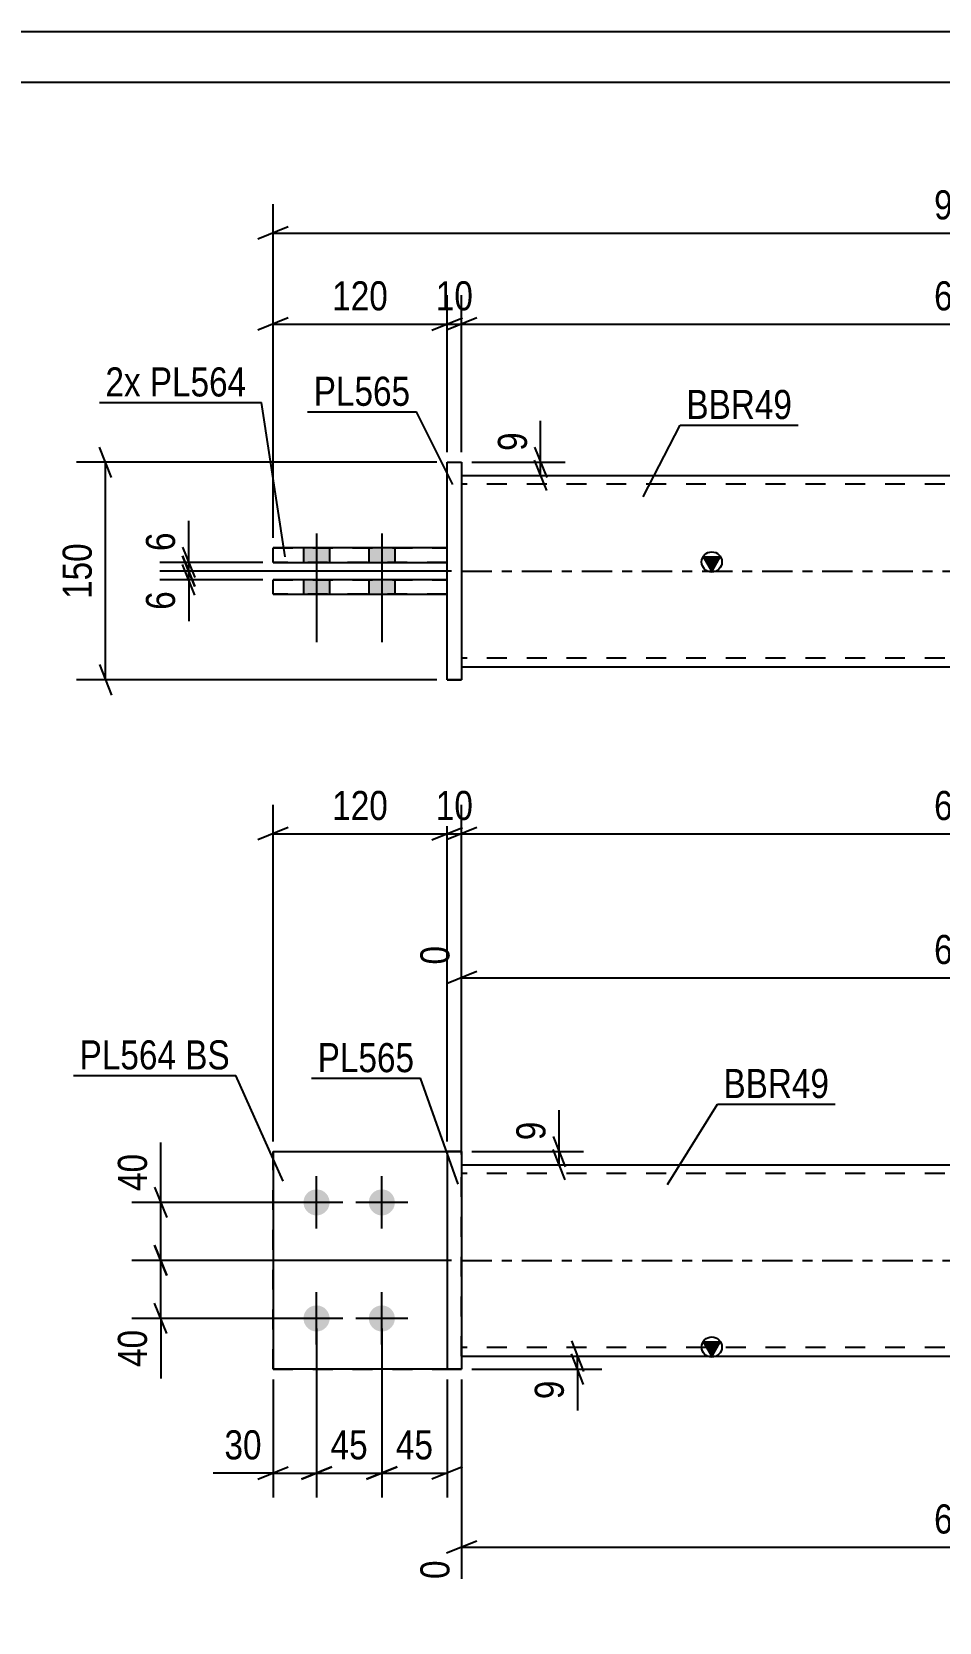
# Model space of a CAD drawing. Header units: millimetres. Extents: x 0 to 420, y 0 to 297.
# Drawn here: x 92.8 to 182.1, y 140.4 to 297 of the extents above; entities that cross this region are included whole.
import ezdxf

# ---------------------------------------------------------------- set-up
doc = ezdxf.new("R2010")
doc.units = ezdxf.units.MM
doc.linetypes.add('DXK_LINE_DOT2', pattern=[3.9198, 1.9599, -1.9599])
doc.linetypes.add('DXK_LINE_DOT3', pattern=[5.9187, 2.979, -0.9799, 0.9799, -0.9799])
doc.styles.add('Arial Narrow', font='ARIALN.TTF', dxfattribs={"height": 0.2})

# ---------------------------------------------------------------- blocks, each defined once
blk = doc.blocks.new('Unknown-585637137-1129')
at = {"color": 5, "linetype": 'Continuous'}
for p, q in [((420, 297), (0, 297)), ((415, 292), (5, 292))]:
    blk.add_line(p, q, dxfattribs=at)
blk = doc.blocks.new('Part-585637137-1828 - 1822')
at = {"linetype": 'Continuous'}
blk.add_hatch(color=2, dxfattribs=at).paths.add_polyline_path([(159.73, 166.58), (158.93, 167.98), (160.53, 167.98)])
at = {"color": 2, "linetype": 'Continuous'}
for p, q in [((135.1, 185.44), (233.63, 185.44)), ((159.73, 166.58), (158.93, 167.98)), ((158.93, 167.98), (160.53, 167.98)), ((160.53, 167.98), (159.73, 166.58)), ((135.1, 166.58), (233.63, 166.58))]:
    blk.add_line(p, q, dxfattribs=at)
at = {"color": 7, "linetype": 'DXK_LINE_DOT2'}
for p, q in [((135.1, 166.58), (135.1, 185.44)), ((233.63, 166.58), (233.63, 185.44)), ((233.63, 184.58), (135.1, 184.58)), ((233.63, 167.44), (135.1, 167.44))]:
    blk.add_line(p, q, dxfattribs=at)
at = {"color": 7, "linetype": 'DXK_LINE_DOT3'}
blk.add_line((135.1, 176.01), (233.63, 176.01), dxfattribs=at)
at = {"color": 2, "linetype": 'Continuous'}
blk.add_circle((159.73, 167.48), 1, dxfattribs=at)
blk = doc.blocks.new('Part-585637137-1841 - 1822')
at = {"color": 2, "linetype": 'Continuous'}
for p, q in [((135.1, 186.73), (133.67, 186.73)), ((133.67, 186.73), (133.67, 165.3)), ((135.1, 186.73), (135.1, 186.73)), ((135.1, 186.73), (135.1, 165.3)), ((133.67, 165.3), (135.1, 165.3))]:
    blk.add_line(p, q, dxfattribs=at)
at = {"color": 7, "linetype": 'DXK_LINE_DOT2'}
for p, q in [((133.67, 186.73), (135.1, 186.73)), ((135.1, 165.3), (133.67, 165.3))]:
    blk.add_line(p, q, dxfattribs=at)
blk = doc.blocks.new('Bolt-585637137-1835 - 1822')
at = {"linetype": 'Continuous'}
for points in [[(120.82, 180.44), (120.55, 180.47), (120.29, 180.55), (120.06, 180.69), (119.86, 180.87), (119.7, 181.08), (119.59, 181.33), (119.54, 181.59), (119.54, 181.86), (119.59, 182.12), (119.7, 182.37), (119.86, 182.59), (120.06, 182.77), (120.29, 182.9), (120.55, 182.98), (120.82, 183.01), (121.08, 182.98), (121.34, 182.9), (121.57, 182.77), (121.77, 182.59), (121.93, 182.37), (122.04, 182.12), (122.1, 181.86), (122.1, 181.59), (122.04, 181.33), (121.93, 181.08), (121.77, 180.87), (121.57, 180.69), (121.34, 180.55), (121.08, 180.47)], [(127.25, 180.44), (126.98, 180.47), (126.72, 180.55), (126.49, 180.69), (126.29, 180.87), (126.13, 181.08), (126.02, 181.33), (125.97, 181.59), (125.97, 181.86), (126.02, 182.12), (126.13, 182.37), (126.29, 182.59), (126.49, 182.77), (126.72, 182.9), (126.98, 182.98), (127.25, 183.01), (127.51, 182.98), (127.77, 182.9), (128, 182.77), (128.2, 182.59), (128.36, 182.37), (128.47, 182.12), (128.52, 181.86), (128.52, 181.59), (128.47, 181.33), (128.36, 181.08), (128.2, 180.87), (128, 180.69), (127.77, 180.55), (127.51, 180.47)], [(120.82, 169.01), (120.55, 169.04), (120.29, 169.12), (120.06, 169.26), (119.86, 169.44), (119.7, 169.66), (119.59, 169.9), (119.54, 170.16), (119.54, 170.43), (119.59, 170.7), (119.7, 170.94), (119.86, 171.16), (120.06, 171.34), (120.29, 171.47), (120.55, 171.56), (120.82, 171.58), (121.08, 171.56), (121.34, 171.47), (121.57, 171.34), (121.77, 171.16), (121.93, 170.94), (122.04, 170.7), (122.1, 170.43), (122.1, 170.16), (122.04, 169.9), (121.93, 169.66), (121.77, 169.44), (121.57, 169.26), (121.34, 169.12), (121.08, 169.04)], [(127.25, 169.01), (126.98, 169.04), (126.72, 169.12), (126.49, 169.26), (126.29, 169.44), (126.13, 169.66), (126.02, 169.9), (125.97, 170.16), (125.97, 170.43), (126.02, 170.7), (126.13, 170.94), (126.29, 171.16), (126.49, 171.34), (126.72, 171.47), (126.98, 171.56), (127.25, 171.58), (127.51, 171.56), (127.77, 171.47), (128, 171.34), (128.2, 171.16), (128.36, 170.94), (128.47, 170.7), (128.52, 170.43), (128.52, 170.16), (128.47, 169.9), (128.36, 169.66), (128.2, 169.44), (128, 169.26), (127.77, 169.12), (127.51, 169.04)]]:
    blk.add_hatch(color=1, dxfattribs=at).paths.add_polyline_path(points)
at = {"color": 1, "linetype": 'Continuous'}
for p, q in [((120.82, 179.16), (120.82, 184.3)), ((127.25, 179.16), (127.25, 184.3)), ((123.39, 181.73), (118.25, 181.73)), ((129.82, 181.73), (124.67, 181.73)), ((120.82, 167.73), (120.82, 172.87)), ((127.25, 167.73), (127.25, 172.87)), ((123.39, 170.3), (118.25, 170.3)), ((129.82, 170.3), (124.67, 170.3))]:
    blk.add_line(p, q, dxfattribs=at)
blk = doc.blocks.new('Part-585637137-1846 - 1822')
at = {"color": 7, "linetype": 'DXK_LINE_DOT2'}
for p, q in [((116.53, 186.73), (133.67, 186.73)), ((116.53, 186.73), (133.67, 186.73)), ((116.53, 165.3), (116.53, 186.73)), ((133.67, 186.73), (133.67, 186.73)), ((133.67, 186.73), (133.67, 165.3)), ((116.53, 165.3), (133.67, 165.3)), ((133.67, 165.3), (116.53, 165.3)), ((116.53, 165.3), (116.53, 165.3))]:
    blk.add_line(p, q, dxfattribs=at)
blk = doc.blocks.new('Part-585637137-1851 - 1822')
at = {"color": 2, "linetype": 'Continuous'}
for p, q in [((116.53, 186.73), (133.67, 186.73)), ((116.53, 186.73), (116.53, 165.3)), ((133.67, 165.3), (116.53, 165.3)), ((116.53, 165.3), (116.53, 165.3))]:
    blk.add_line(p, q, dxfattribs=at)
at = {"color": 7, "linetype": 'DXK_LINE_DOT2'}
for p, q in [((116.53, 186.73), (133.67, 186.73)), ((133.67, 186.73), (133.67, 186.73)), ((133.67, 186.73), (133.67, 165.3)), ((116.53, 165.3), (133.67, 165.3)), ((116.53, 165.3), (116.53, 165.3))]:
    blk.add_line(p, q, dxfattribs=at)
blk = doc.blocks.new('Part-585637137-2172 - 2166')
at = {"color": 2, "linetype": 'Continuous'}
for p, q in [((133.67, 243.03), (116.53, 243.03)), ((116.53, 241.61), (116.53, 243.03)), ((133.67, 241.61), (133.67, 243.03)), ((116.53, 241.61), (133.67, 241.61)), ((116.53, 241.61), (116.53, 241.61))]:
    blk.add_line(p, q, dxfattribs=at)
at = {"color": 7, "linetype": 'DXK_LINE_DOT2'}
for p, q in [((116.53, 243.03), (133.67, 243.03)), ((133.67, 241.61), (116.53, 241.61))]:
    blk.add_line(p, q, dxfattribs=at)
blk = doc.blocks.new('Part-585637137-2187 - 2166')
at = {"linetype": 'Continuous'}
blk.add_hatch(color=2, dxfattribs=at).paths.add_polyline_path([(159.73, 243.89), (158.93, 245.29), (160.53, 245.29)])
at = {"color": 2, "linetype": 'Continuous'}
for p, q in [((135.1, 253.32), (233.63, 253.32)), ((159.73, 243.89), (158.93, 245.29)), ((158.93, 245.29), (160.53, 245.29)), ((160.53, 245.29), (159.73, 243.89)), ((135.1, 234.46), (233.63, 234.46))]:
    blk.add_line(p, q, dxfattribs=at)
at = {"color": 7, "linetype": 'DXK_LINE_DOT2'}
for p, q in [((135.1, 253.32), (135.1, 234.46)), ((233.63, 252.46), (135.1, 252.46)), ((233.63, 234.46), (233.63, 253.32)), ((233.63, 235.32), (135.1, 235.32))]:
    blk.add_line(p, q, dxfattribs=at)
at = {"color": 7, "linetype": 'DXK_LINE_DOT3'}
blk.add_line((135.1, 243.89), (233.63, 243.89), dxfattribs=at)
at = {"color": 2, "linetype": 'Continuous'}
blk.add_circle((159.73, 244.79), 1, dxfattribs=at)
blk = doc.blocks.new('Part-585637137-2202 - 2166')
at = {"color": 2, "linetype": 'Continuous'}
for p, q in [((133.67, 246.18), (116.53, 246.18)), ((116.53, 244.75), (116.53, 246.18)), ((133.67, 244.75), (133.67, 246.18)), ((116.53, 244.75), (133.67, 244.75)), ((116.53, 244.75), (116.53, 244.75))]:
    blk.add_line(p, q, dxfattribs=at)
at = {"color": 7, "linetype": 'DXK_LINE_DOT2'}
for p, q in [((116.53, 246.18), (133.67, 246.18)), ((133.67, 244.75), (116.53, 244.75))]:
    blk.add_line(p, q, dxfattribs=at)
blk = doc.blocks.new('Part-585637137-2207 - 2166')
at = {"color": 2, "linetype": 'Continuous'}
for p, q in [((133.67, 254.61), (135.1, 254.61)), ((133.67, 233.18), (133.67, 254.61)), ((135.1, 254.61), (135.1, 254.61)), ((135.1, 254.61), (135.1, 233.18)), ((135.1, 233.18), (133.67, 233.18)), ((133.67, 233.18), (133.67, 233.18))]:
    blk.add_line(p, q, dxfattribs=at)
at = {"color": 7, "linetype": 'DXK_LINE_DOT2'}
for p, q in [((133.67, 254.61), (135.1, 254.61)), ((133.67, 233.18), (135.1, 233.18)), ((133.67, 233.18), (133.67, 233.18))]:
    blk.add_line(p, q, dxfattribs=at)
blk = doc.blocks.new('Bolt-585637137-2208 - 2166')
at = {"linetype": 'Continuous'}
for points in [[(119.53, 244.75), (122.1, 244.75), (122.1, 246.18), (119.53, 246.18)], [(119.53, 244.75), (122.1, 244.75), (122.1, 246.18), (119.53, 246.18)], [(125.96, 244.75), (128.53, 244.75), (128.53, 246.18), (125.96, 246.18)], [(125.96, 244.75), (128.53, 244.75), (128.53, 246.18), (125.96, 246.18)], [(119.53, 241.61), (122.1, 241.61), (122.1, 243.03), (119.53, 243.03)], [(119.53, 241.61), (122.1, 241.61), (122.1, 243.03), (119.53, 243.03)], [(125.96, 241.61), (128.53, 241.61), (128.53, 243.03), (125.96, 243.03)], [(125.96, 241.61), (128.53, 241.61), (128.53, 243.03), (125.96, 243.03)]]:
    blk.add_hatch(color=1, dxfattribs=at).paths.add_polyline_path(points)
at = {"color": 1, "linetype": 'Continuous'}
for p, q in [((120.82, 247.61), (120.82, 236.89)), ((120.82, 247.61), (120.82, 236.89)), ((127.25, 247.61), (127.25, 236.89)), ((127.25, 247.61), (127.25, 236.89)), ((119.53, 246.18), (119.53, 244.75)), ((119.53, 246.18), (119.53, 244.75)), ((122.1, 246.18), (122.1, 244.75)), ((122.1, 246.18), (122.1, 244.75)), ((125.96, 246.18), (125.96, 244.75)), ((125.96, 246.18), (125.96, 244.75)), ((128.53, 246.18), (128.53, 244.75)), ((128.53, 246.18), (128.53, 244.75)), ((119.53, 243.03), (119.53, 241.61)), ((119.53, 243.03), (119.53, 241.61)), ((122.1, 243.03), (122.1, 241.61)), ((122.1, 243.03), (122.1, 241.61)), ((125.96, 243.03), (125.96, 241.61)), ((125.96, 243.03), (125.96, 241.61)), ((128.53, 243.03), (128.53, 241.61)), ((128.53, 243.03), (128.53, 241.61))]:
    blk.add_line(p, q, dxfattribs=at)
blk = doc.blocks.new('StraightDimension-585637137-1898 - 1822')
at = {"color": 7, "linetype": 'Continuous'}
for p, q in [((120.82, 169.3), (120.82, 152.67)), ((127.25, 169.3), (127.25, 152.67)), ((119.32, 154.47), (122.32, 155.67)), ((120.82, 155.07), (127.25, 155.07)), ((128.75, 155.67), (125.75, 154.47))]:
    blk.add_line(p, q, dxfattribs=at)
at = {"color": 0}
blk.add_wipeout([(126.46, 155.82), (126.46, 160.02), (121.6, 160.02), (121.6, 155.82)], dxfattribs=at)
at = {"color": 3, "style": 'Arial Narrow'}
blk.add_text('45', height=2.863, dxfattribs=at).set_placement((122.2, 156.42))
blk = doc.blocks.new('StraightDimension-585637137-2478 - 1822')
at = {"color": 7, "linetype": 'Continuous'}
for p, q in [((233.63, 187.73), (233.63, 210.64)), ((135.1, 186.44), (135.1, 206.98)), ((136.6, 204.45), (133.6, 203.25)), ((135.1, 203.85), (233.63, 203.85)), ((232.13, 203.25), (235.13, 204.45))]:
    blk.add_line(p, q, dxfattribs=at)
at = {"color": 0, "linetype": 'Continuous'}
for points in [[(233.03, 211.24), (228.83, 211.24), (228.83, 204.55), (233.03, 204.55)], [(134.5, 207.58), (130.3, 207.58), (130.3, 204.55), (134.5, 204.55)]]:
    blk.add_wipeout(points, dxfattribs=at)
at = {"color": 0}
blk.add_wipeout([(187.71, 204.6), (187.71, 208.8), (181.02, 208.8), (181.02, 204.6)], dxfattribs=at)
at = {"color": 3, "linetype": 'Continuous', "style": 'Arial Narrow'}
for s, height, p in [('690', 2.863, (232.43, 205.15)), ('0', 2.86, (133.9, 205.15))]:
    blk.add_text(s, height=height, rotation=90.0002, dxfattribs=at).set_placement(p)
at = {"color": 3, "style": 'Arial Narrow'}
blk.add_text('690', height=2.863, dxfattribs=at).set_placement((181.62, 205.2))
blk = doc.blocks.new('StraightDimension-585637137-1905 - 1822')
at = {"color": 7, "linetype": 'Continuous'}
for p, q in [((120.82, 169.3), (120.82, 152.67)), ((116.53, 164.3), (116.53, 152.67)), ((115.03, 154.47), (118.03, 155.67)), ((116.53, 155.07), (120.82, 155.07)), ((122.32, 155.67), (119.32, 154.47))]:
    blk.add_line(p, q, dxfattribs=at)
at = {"color": 0}
blk.add_wipeout([(116.01, 155.82), (116.01, 160.02), (111.15, 160.02), (111.15, 155.82)], dxfattribs=at)
at = {"color": 7, "linetype": 'Continuous'}
blk.add_line((116.53, 155.07), (110.63, 155.07), dxfattribs=at)
blk.add_line((116.53, 155.07), (110.63, 155.07), dxfattribs=at)
at = {"color": 3, "style": 'Arial Narrow'}
blk.add_text('30', height=2.863, dxfattribs=at).set_placement((111.75, 156.42))
blk = doc.blocks.new('StraightDimension-585637137-1960 - 1822')
at = {"color": 7, "linetype": 'Continuous'}
for p, q in [((119.82, 181.73), (102.62, 181.73)), ((104.87, 183.23), (106.07, 180.23)), ((105.47, 176.01), (105.47, 181.73)), ((106.07, 174.51), (104.87, 177.51)), ((134.1, 176.01), (102.62, 176.01))]:
    blk.add_line(p, q, dxfattribs=at)
at = {"color": 0}
blk.add_wipeout([(104.72, 187.11), (100.52, 187.11), (100.52, 182.25), (104.72, 182.25)], dxfattribs=at)
at = {"color": 7, "linetype": 'Continuous'}
blk.add_line((105.47, 181.73), (105.47, 187.63), dxfattribs=at)
blk.add_line((105.47, 181.73), (105.47, 187.63), dxfattribs=at)
at = {"color": 3, "style": 'Arial Narrow'}
blk.add_text('40', height=2.863, rotation=90.0002, dxfattribs=at).set_placement((104.12, 182.85))
blk = doc.blocks.new('StraightDimension-585637137-1885 - 1822')
at = {"color": 7, "linetype": 'Continuous'}
for p, q in [((127.25, 169.3), (127.25, 152.67)), ((133.67, 164.3), (133.67, 152.67)), ((125.75, 154.47), (128.75, 155.67)), ((127.25, 155.07), (133.67, 155.07)), ((135.17, 155.67), (132.17, 154.47))]:
    blk.add_line(p, q, dxfattribs=at)
at = {"color": 0}
blk.add_wipeout([(132.89, 155.82), (132.89, 160.02), (128.03, 160.02), (128.03, 155.82)], dxfattribs=at)
at = {"color": 3, "style": 'Arial Narrow'}
blk.add_text('45', height=2.863, dxfattribs=at).set_placement((128.63, 156.42))
blk = doc.blocks.new('StraightDimension-585637137-1927 - 1822')
at = {"color": 7, "linetype": 'Continuous'}
for p, q in [((145.91, 168.08), (147.11, 165.08)), ((136.1, 166.58), (148.91, 166.58)), ((147.11, 163.8), (145.91, 166.8)), ((146.51, 165.3), (146.51, 166.58)), ((136.1, 165.3), (148.91, 165.3))]:
    blk.add_line(p, q, dxfattribs=at)
at = {"color": 0}
blk.add_wipeout([(145.76, 164.77), (141.56, 164.77), (141.56, 161.75), (145.76, 161.75)], dxfattribs=at)
at = {"color": 7, "linetype": 'Continuous'}
blk.add_line((146.51, 165.3), (146.51, 161.22), dxfattribs=at)
blk.add_line((146.51, 165.3), (146.51, 161.22), dxfattribs=at)
at = {"color": 3, "style": 'Arial Narrow'}
blk.add_text('9', height=2.86, rotation=90.0002, dxfattribs=at).set_placement((145.16, 162.35))
blk = doc.blocks.new('StraightDimension-585637137-1936 - 1822')
at = {"color": 7, "linetype": 'Continuous'}
for p, q in [((144.1, 188.23), (145.3, 185.23)), ((136.1, 186.73), (147.1, 186.73)), ((145.3, 183.94), (144.1, 186.94)), ((144.7, 185.44), (144.7, 186.73)), ((136.1, 185.44), (147.1, 185.44))]:
    blk.add_line(p, q, dxfattribs=at)
at = {"color": 0}
blk.add_wipeout([(143.95, 190.28), (139.75, 190.28), (139.75, 187.25), (143.95, 187.25)], dxfattribs=at)
at = {"color": 7, "linetype": 'Continuous'}
blk.add_line((144.7, 186.73), (144.7, 190.81), dxfattribs=at)
blk.add_line((144.7, 186.73), (144.7, 190.81), dxfattribs=at)
at = {"color": 3, "style": 'Arial Narrow'}
blk.add_text('9', height=2.86, rotation=90.0002, dxfattribs=at).set_placement((143.35, 187.85))
blk = doc.blocks.new('StraightDimension-585637137-1945 - 1822')
at = {"color": 7, "linetype": 'Continuous'}
for p, q in [((104.87, 177.51), (106.07, 174.51)), ((134.1, 176.01), (102.62, 176.01)), ((105.47, 170.3), (105.47, 176.01)), ((106.07, 168.8), (104.87, 171.8)), ((119.82, 170.3), (102.62, 170.3))]:
    blk.add_line(p, q, dxfattribs=at)
at = {"color": 0}
blk.add_wipeout([(104.72, 169.77), (100.52, 169.77), (100.52, 164.92), (104.72, 164.92)], dxfattribs=at)
at = {"color": 7, "linetype": 'Continuous'}
blk.add_line((105.47, 170.3), (105.47, 164.39), dxfattribs=at)
blk.add_line((105.47, 170.3), (105.47, 164.39), dxfattribs=at)
at = {"color": 3, "style": 'Arial Narrow'}
blk.add_text('40', height=2.863, rotation=90.0002, dxfattribs=at).set_placement((104.12, 165.52))
blk = doc.blocks.new('StraightDimension-585637137-2064 - 1822')
at = {"color": 7, "linetype": 'Continuous'}
for p, q in [((116.53, 187.73), (116.53, 220.88)), ((133.67, 187.73), (133.67, 220.88)), ((118.03, 218.63), (115.03, 217.43)), ((116.53, 218.03), (133.67, 218.03)), ((132.17, 217.43), (135.17, 218.63))]:
    blk.add_line(p, q, dxfattribs=at)
at = {"color": 0}
blk.add_wipeout([(128.45, 218.78), (128.45, 222.98), (121.76, 222.98), (121.76, 218.78)], dxfattribs=at)
at = {"color": 3, "style": 'Arial Narrow'}
blk.add_text('120', height=2.863, dxfattribs=at).set_placement((122.36, 219.38))
blk = doc.blocks.new('StraightDimension-585637137-2086 - 1822')
at = {"color": 7, "linetype": 'Continuous'}
for p, q in [((133.67, 187.73), (133.67, 220.88)), ((135.1, 187.73), (135.1, 220.88)), ((132.17, 217.43), (135.17, 218.63)), ((136.6, 218.63), (133.6, 217.43)), ((133.67, 218.03), (135.1, 218.03))]:
    blk.add_line(p, q, dxfattribs=at)
at = {"color": 0}
blk.add_wipeout([(136.82, 218.78), (136.82, 222.98), (131.96, 222.98), (131.96, 218.78)], dxfattribs=at)
at = {"color": 3, "style": 'Arial Narrow'}
blk.add_text('10', height=2.863, dxfattribs=at).set_placement((132.56, 219.38))
blk = doc.blocks.new('StraightDimension-585637137-2103 - 1822')
at = {"color": 7, "linetype": 'Continuous'}
for p, q in [((135.1, 187.73), (135.1, 220.88)), ((233.63, 187.73), (233.63, 220.88)), ((136.6, 218.63), (133.6, 217.43)), ((135.1, 218.03), (233.63, 218.03)), ((232.13, 217.43), (235.13, 218.63))]:
    blk.add_line(p, q, dxfattribs=at)
at = {"color": 0}
blk.add_wipeout([(187.71, 218.78), (187.71, 222.98), (181.02, 222.98), (181.02, 218.78)], dxfattribs=at)
at = {"color": 3, "style": 'Arial Narrow'}
blk.add_text('690', height=2.863, dxfattribs=at).set_placement((181.62, 219.38))
blk = doc.blocks.new('StraightDimension-585637137-2539 - 1822')
at = {"color": 7, "linetype": 'Continuous'}
for p, q in [((135.1, 164.3), (135.1, 144.64)), ((233.63, 164.3), (233.63, 140.98)), ((136.6, 148.37), (133.6, 147.17)), ((135.1, 147.77), (233.63, 147.77)), ((232.13, 147.17), (235.13, 148.37))]:
    blk.add_line(p, q, dxfattribs=at)
at = {"color": 0}
blk.add_wipeout([(187.71, 148.52), (187.71, 152.72), (181.02, 152.72), (181.02, 148.52)], dxfattribs=at)
at = {"color": 0, "linetype": 'Continuous'}
for points in [[(134.5, 147.07), (130.3, 147.07), (130.3, 144.04), (134.5, 144.04)], [(233.03, 147.07), (228.83, 147.07), (228.83, 140.38), (233.03, 140.38)]]:
    blk.add_wipeout(points, dxfattribs=at)
at = {"color": 3, "style": 'Arial Narrow'}
blk.add_text('690', height=2.863, dxfattribs=at).set_placement((181.62, 149.12))
at = {"color": 3, "linetype": 'Continuous', "style": 'Arial Narrow'}
for s, height, p in [('0', 2.86, (133.9, 144.64)), ('690', 2.863, (232.43, 140.98))]:
    blk.add_text(s, height=height, rotation=90.0002, dxfattribs=at).set_placement(p)
blk = doc.blocks.new('StraightDimension-585637137-2355 - 2166')
at = {"color": 7, "linetype": 'Continuous'}
for p, q in [((142.28, 256.11), (143.48, 253.11)), ((136.1, 254.61), (145.28, 254.61)), ((143.48, 251.82), (142.28, 254.82)), ((142.88, 253.32), (142.88, 254.61)), ((136.1, 253.32), (145.28, 253.32))]:
    blk.add_line(p, q, dxfattribs=at)
at = {"color": 0}
blk.add_wipeout([(142.13, 258.16), (137.93, 258.16), (137.93, 255.13), (142.13, 255.13)], dxfattribs=at)
at = {"color": 7, "linetype": 'Continuous'}
blk.add_line((142.88, 254.61), (142.88, 258.68), dxfattribs=at)
blk.add_line((142.88, 254.61), (142.88, 258.68), dxfattribs=at)
at = {"color": 3, "style": 'Arial Narrow'}
blk.add_text('9', height=2.86, rotation=90.0002, dxfattribs=at).set_placement((141.53, 255.73))
blk = doc.blocks.new('StraightDimension-585637137-2249 - 2166')
at = {"color": 7, "linetype": 'Continuous'}
for p, q in [((100.63, 253.11), (99.43, 256.11)), ((132.67, 254.61), (97.18, 254.61)), ((100.03, 233.18), (100.03, 254.61)), ((99.43, 234.68), (100.63, 231.68)), ((132.67, 233.18), (97.18, 233.18))]:
    blk.add_line(p, q, dxfattribs=at)
at = {"color": 0}
blk.add_wipeout([(99.28, 247.23), (95.08, 247.23), (95.08, 240.55), (99.28, 240.55)], dxfattribs=at)
at = {"color": 3, "style": 'Arial Narrow'}
blk.add_text('150', height=2.863, rotation=90.0002, dxfattribs=at).set_placement((98.68, 241.15))
blk = doc.blocks.new('StraightDimension-585637137-2216 - 2166')
at = {"color": 7, "linetype": 'Continuous'}
for p, q in [((107.63, 245.39), (108.83, 242.39)), ((108.83, 241.53), (107.63, 244.53)), ((134.1, 243.89), (105.38, 243.89)), ((115.53, 243.03), (105.38, 243.03)), ((108.23, 243.03), (108.23, 243.89))]:
    blk.add_line(p, q, dxfattribs=at)
at = {"color": 0}
blk.add_wipeout([(107.48, 242.51), (103.28, 242.51), (103.28, 239.48), (107.48, 239.48)], dxfattribs=at)
at = {"color": 7, "linetype": 'Continuous'}
blk.add_line((108.23, 243.03), (108.23, 238.96), dxfattribs=at)
blk.add_line((108.23, 243.03), (108.23, 238.96), dxfattribs=at)
at = {"color": 3, "style": 'Arial Narrow'}
blk.add_text('6', height=2.86, rotation=90.0002, dxfattribs=at).set_placement((106.88, 240.08))
blk = doc.blocks.new('StraightDimension-585637137-2232 - 2166')
at = {"color": 7, "linetype": 'Continuous'}
for p, q in [((107.63, 246.25), (108.83, 243.25)), ((115.53, 244.75), (105.38, 244.75)), ((108.83, 242.39), (107.63, 245.39)), ((108.23, 243.89), (108.23, 244.75)), ((134.1, 243.89), (105.38, 243.89))]:
    blk.add_line(p, q, dxfattribs=at)
at = {"color": 0}
blk.add_wipeout([(107.48, 248.3), (103.28, 248.3), (103.28, 245.27), (107.48, 245.27)], dxfattribs=at)
at = {"color": 7, "linetype": 'Continuous'}
blk.add_line((108.23, 244.75), (108.23, 248.83), dxfattribs=at)
blk.add_line((108.23, 244.75), (108.23, 248.83), dxfattribs=at)
at = {"color": 3, "style": 'Arial Narrow'}
blk.add_text('6', height=2.86, rotation=90.0002, dxfattribs=at).set_placement((106.88, 245.87))
blk = doc.blocks.new('StraightDimension-585637137-2263 - 2166')
at = {"color": 7, "linetype": 'Continuous'}
for p, q in [((116.53, 247.18), (116.53, 280.03)), ((252.2, 247.2), (252.2, 280.03)), ((118.03, 277.78), (115.03, 276.58)), ((250.7, 276.58), (253.7, 277.78)), ((116.53, 277.18), (252.2, 277.18))]:
    blk.add_line(p, q, dxfattribs=at)
at = {"color": 0}
blk.add_wipeout([(187.71, 277.93), (187.71, 282.13), (181.02, 282.13), (181.02, 277.93)], dxfattribs=at)
at = {"color": 3, "style": 'Arial Narrow'}
blk.add_text('950', height=2.863, dxfattribs=at).set_placement((181.62, 278.53))
blk = doc.blocks.new('StraightDimension-585637137-2274 - 2166')
at = {"color": 7, "linetype": 'Continuous'}
for p, q in [((133.67, 255.61), (133.67, 271.07)), ((135.1, 255.61), (135.1, 271.07)), ((132.17, 267.62), (135.17, 268.82)), ((136.6, 268.82), (133.6, 267.62)), ((133.67, 268.22), (135.1, 268.22))]:
    blk.add_line(p, q, dxfattribs=at)
at = {"color": 0}
blk.add_wipeout([(136.82, 268.97), (136.82, 273.17), (131.96, 273.17), (131.96, 268.97)], dxfattribs=at)
at = {"color": 3, "style": 'Arial Narrow'}
blk.add_text('10', height=2.863, dxfattribs=at).set_placement((132.56, 269.57))
blk = doc.blocks.new('StraightDimension-585637137-2284 - 2166')
at = {"color": 7, "linetype": 'Continuous'}
for p, q in [((116.53, 247.18), (116.53, 271.07)), ((133.67, 255.61), (133.67, 271.07)), ((118.03, 268.82), (115.03, 267.62)), ((116.53, 268.22), (133.67, 268.22)), ((132.17, 267.62), (135.17, 268.82))]:
    blk.add_line(p, q, dxfattribs=at)
at = {"color": 0}
blk.add_wipeout([(128.45, 268.97), (128.45, 273.17), (121.76, 273.17), (121.76, 268.97)], dxfattribs=at)
at = {"color": 3, "style": 'Arial Narrow'}
blk.add_text('120', height=2.863, dxfattribs=at).set_placement((122.36, 269.57))
blk = doc.blocks.new('StraightDimension-585637137-2294 - 2166')
at = {"color": 7, "linetype": 'Continuous'}
for p, q in [((135.1, 255.61), (135.1, 271.07)), ((233.63, 255.6), (233.63, 271.07)), ((136.6, 268.82), (133.6, 267.62)), ((135.1, 268.22), (233.63, 268.22)), ((232.13, 267.62), (235.13, 268.82))]:
    blk.add_line(p, q, dxfattribs=at)
at = {"color": 0}
blk.add_wipeout([(187.71, 268.97), (187.71, 273.17), (181.02, 273.17), (181.02, 268.97)], dxfattribs=at)
at = {"color": 3, "style": 'Arial Narrow'}
blk.add_text('690', height=2.863, dxfattribs=at).set_placement((181.62, 269.57))
blk = doc.blocks.new('Mark-585637137-1824 - 1822')
at = {"color": 0}
blk.add_wipeout([(171.29, 192), (171.29, 195), (160.88, 195), (160.88, 192)], dxfattribs=at)
blk.add_wipeout([(171.29, 192), (171.29, 195), (160.88, 195), (160.88, 192)], dxfattribs=at)
at = {"color": 30, "linetype": 'Continuous'}
for p, q in [((155.38, 183.5), (160.28, 191.4)), ((160.28, 191.4), (171.89, 191.4))]:
    blk.add_line(p, q, dxfattribs=at)
at = {"color": 3, "style": 'Arial Narrow'}
blk.add_text('BBR49', height=2.863, dxfattribs=at).set_placement((160.88, 192))
blk = doc.blocks.new('Mark-585637137-1837 - 1822')
at = {"color": 0}
blk.add_wipeout([(130.44, 194.55), (130.44, 197.55), (120.93, 197.55), (120.93, 194.55)], dxfattribs=at)
blk.add_wipeout([(130.44, 194.55), (130.44, 197.55), (120.93, 197.55), (120.93, 194.55)], dxfattribs=at)
at = {"color": 30, "linetype": 'Continuous'}
for p in [(120.33, 193.95), (134.75, 183.51)]:
    blk.add_line(p, (131.04, 193.95), dxfattribs=at)
at = {"color": 3, "style": 'Arial Narrow'}
blk.add_text('PL565', height=2.863, dxfattribs=at).set_placement((120.93, 194.55))
blk = doc.blocks.new('MarkSet-585637137-2157 - 1822')
at = {"color": 0}
for points in [[(106.99, 194.82), (106.99, 197.82), (97.49, 197.82), (97.49, 194.82)], [(112.28, 194.82), (112.28, 197.82), (107.89, 197.82), (107.89, 194.82)]]:
    blk.add_wipeout(points, dxfattribs=at)
for points in [[(106.99, 194.82), (106.99, 197.82), (97.49, 197.82), (97.49, 194.82)], [(112.28, 194.82), (112.28, 197.82), (107.89, 197.82), (107.89, 194.82)]]:
    blk.add_wipeout(points, dxfattribs=at)
at = {"color": 30, "linetype": 'Continuous'}
for p in [(96.89, 194.22), (117.54, 183.8)]:
    blk.add_line(p, (112.88, 194.22), dxfattribs=at)
at = {"color": 3, "style": 'Arial Narrow'}
for s, p in [('PL564', (97.49, 194.82)), ('BS', (107.89, 194.82))]:
    blk.add_text(s, height=2.863, dxfattribs=at).set_placement(p)
blk = doc.blocks.new('Mark-585637137-2183 - 2166')
at = {"color": 0}
blk.add_wipeout([(167.65, 258.87), (167.65, 261.87), (157.23, 261.87), (157.23, 258.87)], dxfattribs=at)
blk.add_wipeout([(167.65, 258.87), (167.65, 261.87), (157.23, 261.87), (157.23, 258.87)], dxfattribs=at)
at = {"color": 30, "linetype": 'Continuous'}
for p, q in [((152.99, 251.2), (156.63, 258.27)), ((156.63, 258.27), (168.25, 258.27))]:
    blk.add_line(p, q, dxfattribs=at)
at = {"color": 3, "style": 'Arial Narrow'}
blk.add_text('BBR49', height=2.863, dxfattribs=at).set_placement((157.23, 258.87))
blk = doc.blocks.new('Mark-585637137-2203 - 2166')
at = {"color": 0}
blk.add_wipeout([(130.05, 260.17), (130.05, 263.17), (120.54, 263.17), (120.54, 260.17)], dxfattribs=at)
blk.add_wipeout([(130.05, 260.17), (130.05, 263.17), (120.54, 263.17), (120.54, 260.17)], dxfattribs=at)
at = {"color": 30, "linetype": 'Continuous'}
for p in [(119.94, 259.57), (134.22, 252.43)]:
    blk.add_line(p, (130.65, 259.57), dxfattribs=at)
at = {"color": 3, "style": 'Arial Narrow'}
blk.add_text('PL565', height=2.863, dxfattribs=at).set_placement((120.54, 260.17))
blk = doc.blocks.new('MarkSet-585637137-2393 - 2166')
at = {"color": 30, "linetype": 'Continuous'}
blk.add_line((117.74, 245.29), (115.4, 260.49), dxfattribs=at)
at = {"color": 0}
for points in [[(103.5, 261.09), (103.5, 264.09), (100.03, 264.09), (100.03, 261.09)], [(113.9, 261.09), (113.9, 264.09), (104.4, 264.09), (104.4, 261.09)]]:
    blk.add_wipeout(points, dxfattribs=at)
for points in [[(103.5, 261.09), (103.5, 264.09), (100.03, 264.09), (100.03, 261.09)], [(113.9, 261.09), (113.9, 264.09), (104.4, 264.09), (104.4, 261.09)]]:
    blk.add_wipeout(points, dxfattribs=at)
at = {"color": 30, "linetype": 'Continuous'}
blk.add_line((99.43, 260.49), (115.4, 260.49), dxfattribs=at)
at = {"color": 3, "style": 'Arial Narrow'}
for s, p in [('2x', (100.03, 261.09)), ('PL564', (104.4, 261.09))]:
    blk.add_text(s, height=2.863, dxfattribs=at).set_placement(p)

msp = doc.modelspace()

# ---------------------------------------------------------------- block references
for name in ['Unknown-585637137-1129', 'Part-585637137-2207 - 2166', 'Part-585637137-2187 - 2166', 'Bolt-585637137-2208 - 2166', 'Part-585637137-2202 - 2166', 'Part-585637137-2172 - 2166', 'Part-585637137-1846 - 1822', 'Part-585637137-1851 - 1822', 'Part-585637137-1841 - 1822', 'Part-585637137-1828 - 1822', 'Bolt-585637137-1835 - 1822']:
    msp.add_blockref(name, (0, 0))

# ---------------------------------------------------------------- next in the draw order: block references
for name in ['StraightDimension-585637137-2355 - 2166', 'StraightDimension-585637137-2249 - 2166', 'StraightDimension-585637137-2478 - 1822', 'StraightDimension-585637137-1898 - 1822', 'StraightDimension-585637137-1927 - 1822']:
    msp.add_blockref(name, (0, 0))

# ---------------------------------------------------------------- next in the draw order: block references
for name in ['StraightDimension-585637137-2216 - 2166', 'StraightDimension-585637137-1936 - 1822', 'StraightDimension-585637137-1960 - 1822', 'StraightDimension-585637137-1905 - 1822', 'StraightDimension-585637137-1885 - 1822']:
    msp.add_blockref(name, (0, 0))

# ---------------------------------------------------------------- next in the draw order: block references
for name in ['StraightDimension-585637137-2232 - 2166', 'StraightDimension-585637137-2064 - 1822', 'StraightDimension-585637137-1945 - 1822']:
    msp.add_blockref(name, (0, 0))

# ---------------------------------------------------------------- next in the draw order: block references
for name in ['StraightDimension-585637137-2263 - 2166', 'StraightDimension-585637137-2086 - 1822', 'MarkSet-585637137-2157 - 1822', 'StraightDimension-585637137-2539 - 1822']:
    msp.add_blockref(name, (0, 0))

# ---------------------------------------------------------------- next in the draw order: block references
for name in ['StraightDimension-585637137-2274 - 2166', 'StraightDimension-585637137-2103 - 1822']:
    msp.add_blockref(name, (0, 0))

# ---------------------------------------------------------------- next in the draw order: block references
for name in ['StraightDimension-585637137-2284 - 2166', 'Mark-585637137-1837 - 1822', 'Mark-585637137-1824 - 1822']:
    msp.add_blockref(name, (0, 0))

# ---------------------------------------------------------------- next in the draw order: block references
for name in ['StraightDimension-585637137-2294 - 2166', 'MarkSet-585637137-2393 - 2166']:
    msp.add_blockref(name, (0, 0))

# ---------------------------------------------------------------- next in the draw order: block references
for name in ['Mark-585637137-2203 - 2166', 'Mark-585637137-2183 - 2166']:
    msp.add_blockref(name, (0, 0))

doc.saveas('drawing.dxf')
